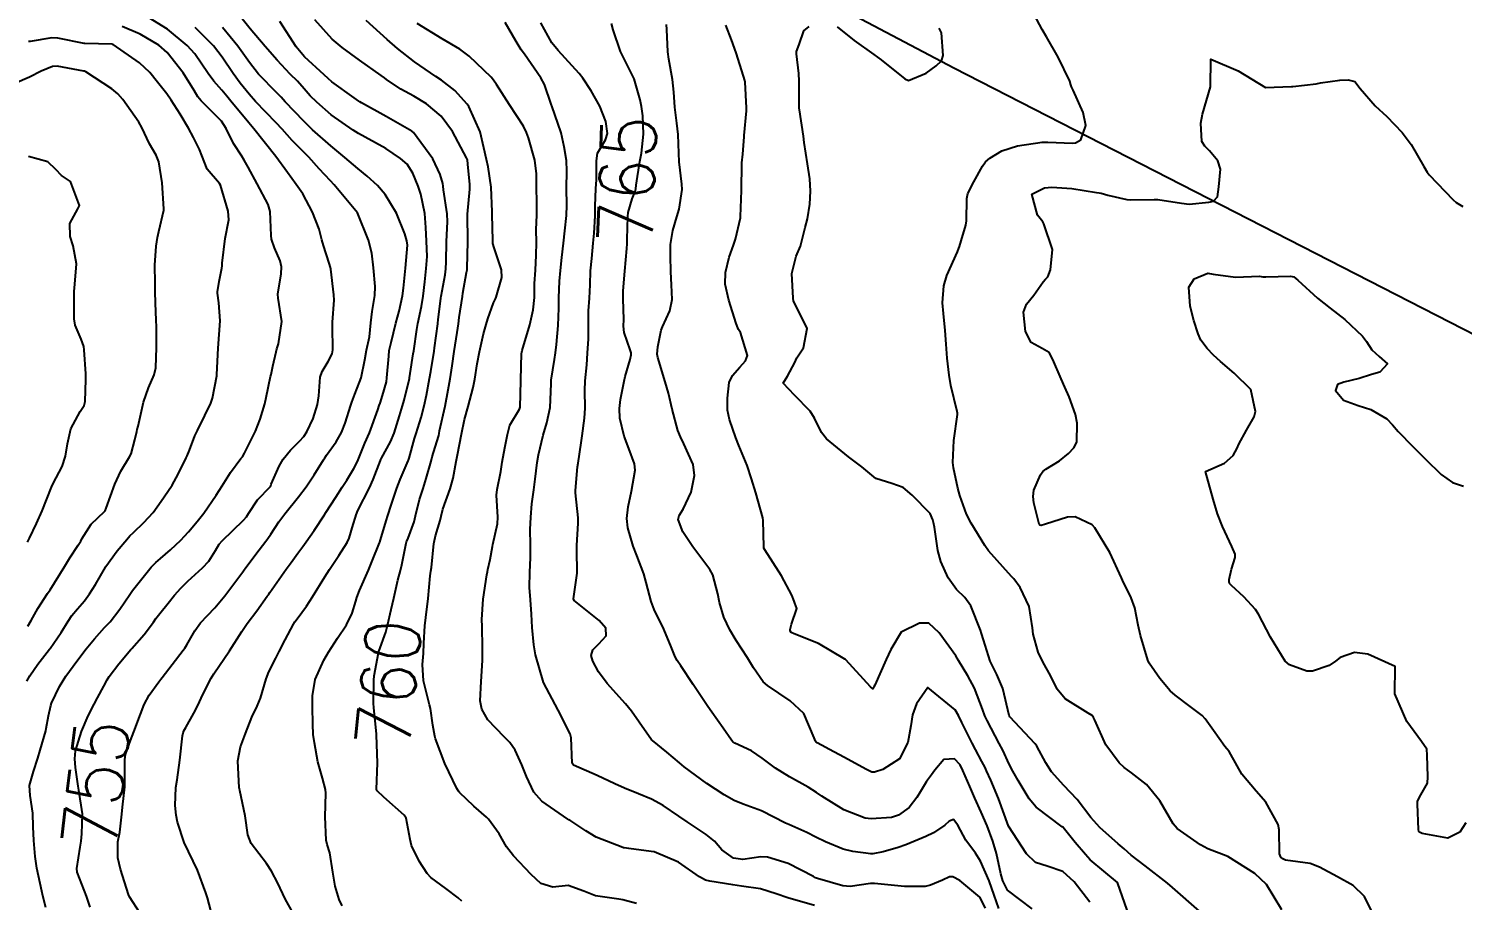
# Model space of a CAD drawing. Header units: metres. Extents: x 318500 to 325275, y 7408834 to 7428799.
# Drawn here: x 320006.4 to 320110.8, y 7411544.5 to 7411608 of the extents above; entities that cross this region are included whole.
import ezdxf
from ezdxf.enums import TextEntityAlignment as Align

# ---------------------------------------------------------------- set-up
doc = ezdxf.new("R2010")
doc.units = ezdxf.units.M
doc.header["$MEASUREMENT"] = 0
for name, color, linetype in [('Cotas', 45, 'Continuous'), ('Curvas de Nivel 1m', 11, 'Continuous'), ('Curvas de Nivel 5m', 15, 'Continuous'), ('Vias Secundárias', 230, 'Continuous')]:
    doc.layers.add(name, color=color, linetype=linetype)
doc.styles.add('Style-STANDARD', font='STANDARD.shx')

msp = doc.modelspace()

# ---------------------------------------------------------------- linework, layer by layer
at = {"layer": 'Curvas de Nivel 1m', "flags": 128}
for points, elevation in [([(320007.62, 7411543.99), (320007.38, 7411544.86), (320007.31, 7411545.19), (320006.95, 7411546.87), (320006.83, 7411547.71), (320006.73, 7411548.87), (320006.69, 7411549.87), (320006.66, 7411550.87), (320006.46, 7411552.15), (320006.42, 7411552.87), (320006.71, 7411553.91), (320007.03, 7411554.87), (320007.2, 7411555.44), (320007.6, 7411556.86), (320007.64, 7411557.02), (320007.81, 7411557.94), (320007.97, 7411558.71), (320008.01, 7411558.86), (320008.61, 7411560.08), (320009.07, 7411560.84), (320009.86, 7411561.92), (320010.55, 7411562.82), (320011.15, 7411563.55), (320011.89, 7411564.37), (320012.11, 7411564.6), (320012.29, 7411564.8), (320013, 7411565.71), (320013.72, 7411566.78), (320013.93, 7411567.08), (320015.28, 7411568.76), (320015.61, 7411569.1), (320015.96, 7411569.39), (320016.69, 7411570.02), (320017.43, 7411570.74), (320017.7, 7411571.02), (320017.99, 7411571.33), (320018.63, 7411572.09), (320019.12, 7411572.71), (320020.02, 7411574.02), (320020.45, 7411574.69), (320021.06, 7411575.67), (320021.82, 7411576.67), (320021.92, 7411576.81), (320022.07, 7411577.07), (320022.61, 7411578.14), (320022.87, 7411578.66), (320023.22, 7411579.53), (320023.55, 7411580.66), (320023.65, 7411581.12), (320023.98, 7411582.65), (320024.01, 7411582.78), (320024.15, 7411583.4), (320024.38, 7411584.44), (320024.44, 7411584.65), (320024.56, 7411585.03), (320024.79, 7411586.64), (320024.52, 7411588.34), (320024.5, 7411588.65), (320024.75, 7411590.13), (320024.78, 7411590.64), (320024.67, 7411591.06), (320024.26, 7411592.02), (320024.05, 7411592.65), (320024.01, 7411592.92), (320023.95, 7411594.65), (320023.79, 7411595.17), (320023.01, 7411596.66), (320022.34, 7411597.87), (320022.06, 7411598.39), (320021.88, 7411598.68), (320021.28, 7411599.6), (320020.74, 7411600.69), (320020.39, 7411601.22), (320018.93, 7411602.72), (320018.69, 7411603.01), (320018.42, 7411603.46), (320017.62, 7411604.74), (320016.45, 7411606.23), (320015.85, 7411606.76), (320014.47, 7411607.56), (320013.17, 7411608.11)], 754), ([(320014.46, 7411543.61), (320013.71, 7411544.78), (320013.63, 7411544.94), (320013.05, 7411546.79), (320012.84, 7411547.62), (320012.85, 7411548.79), (320013, 7411549.48), (320013.15, 7411550.79), (320013.2, 7411551.31), (320013.35, 7411552.78), (320013.37, 7411553.16), (320013.35, 7411554.78), (320013.42, 7411555.14), (320013.78, 7411556.15), (320014.02, 7411556.78), (320014.5, 7411558.08), (320014.77, 7411558.77), (320015.14, 7411559.45), (320015.85, 7411560.43), (320015.98, 7411560.61), (320016.08, 7411560.75), (320016.81, 7411561.68), (320017.62, 7411562.72), (320017.73, 7411562.87), (320017.88, 7411563.11), (320018.47, 7411564.14), (320018.88, 7411564.71), (320019.38, 7411565.24), (320019.92, 7411565.81), (320020.64, 7411566.69), (320021.95, 7411568.42), (320022.05, 7411568.57), (320022.13, 7411568.67), (320022.91, 7411569.72), (320023.64, 7411570.65), (320023.78, 7411570.85), (320023.99, 7411571.17), (320024.58, 7411572.07), (320025.01, 7411572.64), (320026.02, 7411573.88), (320026.58, 7411574.61), (320027.16, 7411575.49), (320027.83, 7411576.59), (320027.92, 7411576.73), (320028.06, 7411576.92), (320028.76, 7411577.9), (320029.15, 7411578.58), (320029.42, 7411579.25), (320029.82, 7411580.57), (320029.89, 7411580.79), (320030.12, 7411581.35), (320030.46, 7411582.24), (320030.57, 7411582.56), (320030.85, 7411583.87), (320030.97, 7411584.56), (320031.17, 7411585.54), (320031.29, 7411586.55), (320031.38, 7411587.37), (320031.56, 7411588.55), (320031.59, 7411589.19), (320031.48, 7411590.55), (320031.34, 7411591.63), (320031.1, 7411592.56), (320030.3, 7411594.57), (320028.61, 7411596.59), (320028.33, 7411596.89), (320027.51, 7411597.77), (320026.77, 7411598.61), (320026.36, 7411599.03), (320025.55, 7411599.82), (320024.82, 7411600.64), (320024.39, 7411601.12), (320022.89, 7411602.67), (320022.42, 7411603.2), (320021.75, 7411604), (320021.24, 7411604.69), (320020.45, 7411605.89), (320019.81, 7411606.71), (320018.48, 7411608.04)], 756), ([(320019.62, 7411543.79), (320019.38, 7411544.7), (320019.27, 7411545.07), (320018.65, 7411546.71), (320017.69, 7411548.72), (320017.2, 7411550.22), (320017.1, 7411550.73), (320017.02, 7411551.43), (320017.07, 7411552.73), (320017.17, 7411553.3), (320017.37, 7411554.73), (320017.56, 7411556.5), (320017.61, 7411556.72), (320017.66, 7411556.85), (320017.8, 7411557.1), (320018.39, 7411558.14), (320018.67, 7411558.71), (320019.05, 7411559.49), (320019.66, 7411560.7), (320019.73, 7411560.82), (320019.85, 7411561), (320020.99, 7411562.68), (320021.89, 7411564.08), (320022.12, 7411564.44), (320022.27, 7411564.66), (320022.97, 7411565.6), (320023.74, 7411566.65), (320023.82, 7411566.76), (320023.93, 7411566.93), (320025.11, 7411568.63), (320025.47, 7411569.12), (320025.97, 7411569.8), (320026.32, 7411570.27), (320026.58, 7411570.61), (320027.16, 7411571.43), (320027.91, 7411572.59), (320028.01, 7411572.75), (320028.74, 7411573.87), (320029.19, 7411574.58), (320029.52, 7411575.1), (320030.05, 7411575.94), (320030.27, 7411576.36), (320030.35, 7411576.57), (320030.84, 7411577.79), (320031.17, 7411578.55), (320031.79, 7411580.23), (320031.89, 7411580.54), (320031.95, 7411580.71), (320032.12, 7411581.26), (320032.41, 7411582.26), (320032.45, 7411582.54), (320032.58, 7411584.12), (320032.62, 7411584.53), (320032.76, 7411585.11), (320033.11, 7411586.53), (320033.33, 7411587.4), (320033.58, 7411588.52), (320033.66, 7411589.08), (320033.81, 7411590.52), (320033.95, 7411592.2), (320033.91, 7411592.52), (320033.75, 7411593.04), (320033.15, 7411594.53), (320032.32, 7411595.9), (320031.76, 7411596.55), (320031, 7411597.23), (320030.34, 7411597.78), (320029.39, 7411598.58), (320028.36, 7411599.43), (320027.02, 7411600.61), (320026.39, 7411601.23), (320025.05, 7411602.64), (320024.74, 7411602.97), (320024.42, 7411603.29), (320023.1, 7411604.66), (320022.44, 7411605.5), (320021.6, 7411606.68), (320020.48, 7411608.05)], 757), ([(320025.62, 7411543.59), (320025.04, 7411544.63), (320024.5, 7411545.78), (320024.05, 7411546.64), (320023.67, 7411547.19), (320022.56, 7411548.66), (320022.32, 7411549.28), (320022.12, 7411550.66), (320021.74, 7411552.51), (320021.71, 7411552.67), (320021.69, 7411552.72), (320021.59, 7411554.67), (320021.78, 7411555.69), (320022.15, 7411556.66), (320022.62, 7411557.85), (320022.99, 7411558.65), (320023.24, 7411559.24), (320023.65, 7411560.64), (320023.86, 7411561.15), (320024.35, 7411562.15), (320024.6, 7411562.63), (320025.04, 7411563.47), (320025.65, 7411564.62), (320025.74, 7411564.78), (320025.91, 7411565), (320026.59, 7411565.94), (320027.04, 7411566.6), (320027.94, 7411568.06), (320028.27, 7411568.59), (320028.94, 7411569.61), (320029.55, 7411570.57), (320029.69, 7411570.87), (320030, 7411571.88), (320030.15, 7411572.42), (320030.2, 7411572.57), (320030.34, 7411572.89), (320031.18, 7411574.55), (320031.45, 7411575.14), (320031.98, 7411576.54), (320032, 7411576.6), (320032.06, 7411576.7), (320032.72, 7411577.89), (320032.97, 7411578.53), (320033.37, 7411579.79), (320033.59, 7411580.52), (320033.7, 7411580.93), (320034.09, 7411582.51), (320034.1, 7411582.56), (320034.15, 7411582.87), (320034.37, 7411584.3), (320034.4, 7411584.51), (320034.63, 7411586.06), (320034.71, 7411586.5), (320034.97, 7411587.74), (320035.08, 7411588.5), (320035.2, 7411589.54), (320035.31, 7411590.5), (320035.37, 7411591.39), (320035.34, 7411592.5), (320035.29, 7411593.5), (320035.21, 7411594.5), (320034.91, 7411595.91), (320034.73, 7411596.51), (320034.34, 7411597.44), (320033.92, 7411598.09), (320033.45, 7411598.52), (320032.36, 7411599.23), (320030.86, 7411600.07), (320030.38, 7411600.34), (320029.99, 7411600.57), (320028.4, 7411601.7), (320027.34, 7411602.61), (320026.87, 7411603.07), (320026.42, 7411603.58), (320025.93, 7411604.13), (320025.41, 7411604.64), (320024.45, 7411605.66), (320023.59, 7411606.66), (320022.48, 7411607.95), (320021.91, 7411608.68)], 758), ([(320029.19, 7411544.13), (320028.98, 7411544.57), (320028.67, 7411545.55), (320028.52, 7411546.58), (320028.29, 7411547.97), (320028.09, 7411548.58), (320028.02, 7411548.91), (320027.96, 7411550.59), (320028.01, 7411552.31), (320027.98, 7411552.59), (320027.75, 7411553.41), (320027.42, 7411554.6), (320027.17, 7411555.98), (320027.09, 7411556.6), (320027.05, 7411557.35), (320027.04, 7411558.6), (320027.03, 7411559.4), (320027.22, 7411560.6), (320027.86, 7411562.01), (320028.2, 7411562.58), (320028.86, 7411563.6), (320029.51, 7411564.57), (320029.91, 7411565.42), (320030.18, 7411566.3), (320030.26, 7411566.56), (320030.45, 7411567.07), (320031.1, 7411568.55), (320031.36, 7411569.15), (320031.91, 7411570.54), (320031.93, 7411570.59), (320031.98, 7411570.77), (320032.4, 7411572.14), (320032.52, 7411572.53), (320032.75, 7411573.27), (320033.16, 7411574.52), (320033.41, 7411575.15), (320034, 7411576.51), (320034.02, 7411576.55), (320034.06, 7411576.71), (320034.45, 7411578.14), (320034.57, 7411578.51), (320034.94, 7411579.66), (320035.16, 7411580.5), (320035.33, 7411581.29), (320035.56, 7411582.5), (320035.65, 7411583), (320035.88, 7411584.49), (320035.92, 7411584.74), (320036.16, 7411586.49), (320036.16, 7411586.52), (320036.19, 7411586.76), (320036.37, 7411588.34), (320036.39, 7411588.49), (320036.68, 7411590.05), (320036.74, 7411590.48), (320036.76, 7411590.99), (320036.78, 7411592.48), (320036.86, 7411593.91), (320036.84, 7411594.48), (320036.58, 7411596.23), (320036.55, 7411596.49), (320036.53, 7411596.69), (320036.34, 7411597.34), (320035.8, 7411598.5), (320034.38, 7411600.4), (320034.26, 7411600.51), (320032.4, 7411601.58), (320030.6, 7411602.57), (320030.48, 7411602.64), (320030.41, 7411602.69), (320030.07, 7411602.92), (320028.43, 7411604.1), (320028.16, 7411604.33), (320027.89, 7411604.6), (320026.45, 7411605.92), (320025.83, 7411606.63), (320024.65, 7411608.48)], 759), ([(320050.62, 7411544.29), (320049.63, 7411544.55), (320049.34, 7411544.6), (320047.64, 7411544.85), (320046.8, 7411545.18), (320045.65, 7411545.59), (320044.53, 7411545.48), (320043.65, 7411545.75), (320042.95, 7411546.39), (320041.68, 7411547.75), (320041.17, 7411548.41), (320040.63, 7411549.35), (320039.86, 7411550.43), (320039.71, 7411550.57), (320038.78, 7411551.38), (320037.74, 7411552.37), (320037.66, 7411552.46), (320037.54, 7411552.66), (320036.67, 7411554.47), (320035.98, 7411556.28), (320035.94, 7411556.48), (320035.8, 7411557.26), (320035.63, 7411558.48), (320035.56, 7411558.75), (320035.11, 7411560.49), (320035.05, 7411561.68), (320035.11, 7411562.49), (320035.14, 7411563.23), (320035.22, 7411564.49), (320035.29, 7411565.11), (320035.45, 7411566.49), (320035.61, 7411568.15), (320035.66, 7411568.49), (320035.7, 7411568.75), (320035.87, 7411570.49), (320035.89, 7411570.59), (320035.99, 7411571.05), (320036.33, 7411572.16), (320036.4, 7411572.48), (320036.52, 7411572.98), (320037.06, 7411574.47), (320037.28, 7411575.24), (320037.5, 7411576.47), (320037.59, 7411576.94), (320037.89, 7411578.46), (320038.1, 7411579.51), (320038.36, 7411580.46), (320038.74, 7411581.84), (320038.86, 7411582.45), (320039.03, 7411583.57), (320039.19, 7411584.44), (320039.49, 7411585.75), (320039.67, 7411586.44), (320039.79, 7411586.84), (320040.21, 7411588.01), (320040.35, 7411588.3), (320040.41, 7411588.43), (320040.82, 7411589.84), (320040.79, 7411590.42), (320040.27, 7411592), (320040.17, 7411592.33), (320040.16, 7411592.43), (320040.16, 7411592.55), (320040.11, 7411594.43), (320040.11, 7411594.62), (320040.05, 7411596.43), (320039.82, 7411597.91), (320039.7, 7411598.44), (320039.52, 7411599.28), (320039.23, 7411600.45), (320038.41, 7411602.3), (320038.3, 7411602.46), (320037.4, 7411603.45), (320036.43, 7411604.22), (320036.01, 7411604.49), (320034.45, 7411605.56), (320033.21, 7411606.53), (320032.47, 7411607.17), (320030.93, 7411608.56)], 761), ([(320063.6, 7411544.14), (320061.64, 7411544.7), (320060.8, 7411544.99), (320059.65, 7411545.36), (320058.27, 7411545.56), (320057.65, 7411545.64), (320055.96, 7411545.91), (320055.66, 7411545.99), (320055.21, 7411546.22), (320053.68, 7411547.31), (320051.92, 7411548.04), (320051.69, 7411548.08), (320050.08, 7411548.29), (320049.73, 7411548.34), (320049.69, 7411548.35), (320049.63, 7411548.37), (320047.7, 7411549.13), (320046.94, 7411549.57), (320045.77, 7411550.35), (320045.71, 7411550.38), (320045.63, 7411550.44), (320043.73, 7411551.75), (320043.15, 7411552.39), (320042.61, 7411553.54), (320042.28, 7411554.39), (320041.78, 7411555.46), (320041.4, 7411556.02), (320041, 7411556.41), (320039.81, 7411557.66), (320039.36, 7411558.44), (320039.24, 7411559.03), (320039.31, 7411560.44), (320039.4, 7411561.97), (320039.42, 7411562.44), (320039.42, 7411562.89), (320039.38, 7411564.44), (320039.37, 7411564.97), (320039.46, 7411566.44), (320039.73, 7411568.22), (320039.77, 7411568.43), (320039.79, 7411568.59), (320039.96, 7411569.33), (320040.13, 7411570.28), (320040.16, 7411570.43), (320040.51, 7411571.92), (320040.53, 7411572.42), (320040.44, 7411574.01), (320040.48, 7411574.43), (320040.74, 7411575.73), (320040.85, 7411576.42), (320041.04, 7411577.45), (320041.23, 7411578.42), (320041.41, 7411579.1), (320042.11, 7411580.26), (320042.15, 7411580.41), (320042.21, 7411582.34), (320042.21, 7411582.41), (320042.26, 7411584.32), (320042.27, 7411584.41), (320042.3, 7411584.54), (320042.85, 7411586.4), (320043.11, 7411587.5), (320043.19, 7411588.4), (320043.21, 7411589.42), (320043.27, 7411590.39), (320043.33, 7411591.47), (320043.34, 7411592.39), (320043.33, 7411593.34), (320043.36, 7411594.39), (320043.36, 7411595.35), (320043.35, 7411596.39), (320043.35, 7411597.4), (320043.22, 7411598.4), (320042.76, 7411600.02), (320042.62, 7411600.41), (320042.39, 7411600.87), (320041.37, 7411602.42), (320040.42, 7411603.9), (320040.22, 7411604.22), (320040.04, 7411604.44), (320038.45, 7411605.96), (320037.77, 7411606.47), (320036.47, 7411607.23), (320034.65, 7411608.34)], 762), ([(320076.05, 7411543.94), (320075.64, 7411544.74), (320074.17, 7411545.97), (320073.66, 7411546.23), (320073.43, 7411546.22), (320072.92, 7411545.99), (320072.03, 7411545.62), (320071.65, 7411545.53), (320070.15, 7411545.52), (320069.65, 7411545.57), (320067.96, 7411545.75), (320067.66, 7411545.74), (320066.18, 7411545.54), (320065.65, 7411545.57), (320063.81, 7411546.11), (320063.66, 7411546.17), (320063.52, 7411546.25), (320061.68, 7411547.2), (320060.17, 7411547.67), (320059.68, 7411547.69), (320058.36, 7411547.5), (320057.68, 7411547.6), (320056.84, 7411548.2), (320056.31, 7411548.82), (320055.7, 7411549.32), (320054.31, 7411550.23), (320053.72, 7411550.65), (320052.56, 7411551.42), (320051.73, 7411551.89), (320050.78, 7411552.28), (320049.75, 7411552.68), (320049.06, 7411552.99), (320047.76, 7411553.61), (320046.05, 7411554.35), (320045.93, 7411554.5), (320045.87, 7411556.35), (320045.79, 7411556.63), (320044.92, 7411558.36), (320043.85, 7411560.38), (320043.27, 7411562.39), (320043.15, 7411563.12), (320043.04, 7411564.39), (320042.97, 7411565.34), (320042.9, 7411566.39), (320042.83, 7411567.28), (320042.85, 7411568.4), (320042.91, 7411569.45), (320042.91, 7411570.4), (320042.89, 7411571.5), (320042.92, 7411572.4), (320043, 7411573.38), (320043.15, 7411574.39), (320043.25, 7411575.18), (320043.4, 7411576.39), (320043.5, 7411576.95), (320043.84, 7411578.38), (320044.1, 7411579.27), (320044.34, 7411580.38), (320044.4, 7411582.11), (320044.42, 7411582.38), (320044.66, 7411583.88), (320044.72, 7411584.37), (320044.79, 7411584.98), (320044.92, 7411586.37), (320044.97, 7411587.61), (320044.97, 7411588.37), (320045.02, 7411589.58), (320045.09, 7411590.37), (320045.2, 7411591.3), (320045.3, 7411592.36), (320045.4, 7411593.25), (320045.53, 7411594.36), (320045.55, 7411595.12), (320045.53, 7411596.36), (320045.56, 7411597.58), (320045.54, 7411598.36), (320045.37, 7411599.36), (320045.13, 7411600.37), (320044.45, 7411602.34), (320044.44, 7411602.38), (320044.43, 7411602.4), (320044.41, 7411602.46), (320043.93, 7411603.89), (320043.67, 7411604.39), (320042.46, 7411606.1), (320042.23, 7411606.41), (320041.86, 7411607.03), (320041.06, 7411608.42)], 763), ([(320077.02, 7411543.93), (320076.68, 7411544.9), (320076.31, 7411545.94), (320075.68, 7411547.38), (320075.31, 7411547.96), (320074.62, 7411548.89), (320074.02, 7411549.98), (320073.72, 7411550.41), (320073.41, 7411550.29), (320073.08, 7411549.99), (320072.26, 7411549.44), (320071.7, 7411549.16), (320070.24, 7411548.57), (320069.69, 7411548.36), (320068.58, 7411548.05), (320067.85, 7411547.9), (320067.69, 7411547.9), (320066.39, 7411548.07), (320065.69, 7411548.24), (320064.38, 7411548.78), (320063.7, 7411549.13), (320063.04, 7411549.46), (320061.71, 7411550.03), (320061.47, 7411550.14), (320059.72, 7411551.03), (320058.39, 7411551.52), (320057.73, 7411551.78), (320057, 7411552.2), (320055.75, 7411553.02), (320054.11, 7411554.24), (320053.77, 7411554.52), (320052.84, 7411555.31), (320051.79, 7411556.16), (320051.73, 7411556.21), (320051.66, 7411556.27), (320051.38, 7411556.69), (320050.27, 7411558.29), (320049.83, 7411558.83), (320048.48, 7411560.31), (320047.86, 7411561.16), (320047.45, 7411561.92), (320047.33, 7411562.33), (320047.44, 7411562.76), (320047.88, 7411563.2), (320048.42, 7411563.78), (320048.4, 7411564.32), (320047.91, 7411564.88), (320046.09, 7411566.35), (320046.04, 7411566.46), (320046.3, 7411568.34), (320046.27, 7411570.05), (320046.28, 7411570.35), (320046.39, 7411571.96), (320046.37, 7411572.35), (320046.18, 7411574.19), (320046.18, 7411574.35), (320046.33, 7411576.07), (320046.37, 7411576.35), (320046.6, 7411577.83), (320046.66, 7411578.34), (320046.84, 7411579.61), (320046.89, 7411580.34), (320046.86, 7411581.62), (320046.89, 7411582.34), (320047.01, 7411583.49), (320047.07, 7411584.34), (320047.12, 7411585.4), (320047.12, 7411586.34), (320047.13, 7411587.42), (320047.21, 7411588.34), (320047.25, 7411589.32), (320047.27, 7411590.34), (320047.37, 7411591.23), (320047.48, 7411592.34), (320047.55, 7411593.07), (320047.61, 7411594.34), (320047.61, 7411595.04), (320047.66, 7411596.34), (320047.71, 7411596.97), (320047.72, 7411598.34), (320047.79, 7411598.9), (320048.37, 7411599.88), (320048.51, 7411600.33), (320048.39, 7411601.21), (320047.95, 7411602.33), (320047.33, 7411603.43), (320046.73, 7411604.35), (320046.44, 7411604.71), (320044.91, 7411606.37), (320044.47, 7411606.93), (320043.65, 7411608.39)], 764), ([(320083.64, 7411544.38), (320082.51, 7411545.86), (320081.67, 7411546.63), (320080.54, 7411547.02), (320079.68, 7411547.28), (320079.02, 7411547.91), (320077.71, 7411549.92), (320077, 7411551.93), (320076.43, 7411553.27), (320076.13, 7411553.94), (320076.01, 7411554.18), (320075.78, 7411554.62), (320075.31, 7411555.49), (320075.07, 7411555.96), (320074.33, 7411557.46), (320074.09, 7411557.98), (320073.83, 7411558.39), (320071.85, 7411560), (320071.01, 7411558.83), (320070.72, 7411558.02), (320070.6, 7411557.22), (320070.39, 7411556.02), (320069.78, 7411554.81), (320068.57, 7411554.05), (320067.97, 7411553.86), (320067.77, 7411553.86), (320067.34, 7411554.06), (320065.78, 7411554.92), (320065.01, 7411555.32), (320063.79, 7411555.99), (320063.72, 7411556.04), (320063.66, 7411556.11), (320063.56, 7411556.34), (320062.81, 7411558.13), (320061.83, 7411559.03), (320060.16, 7411560.16), (320059.85, 7411560.43), (320059.14, 7411561.45), (320058.7, 7411562.18), (320057.89, 7411563.44), (320057.43, 7411564.2), (320056.98, 7411565.13), (320056.66, 7411566.21), (320056.56, 7411566.83), (320056.18, 7411568.22), (320055.96, 7411568.6), (320054.73, 7411570.24), (320054, 7411571.35), (320053.66, 7411572.25), (320053.73, 7411572.53), (320054.02, 7411572.98), (320054.6, 7411574.24), (320054.86, 7411575.43), (320054.75, 7411576.24), (320054.08, 7411577.75), (320053.82, 7411578.25), (320053.63, 7411578.72), (320053.22, 7411580.26), (320052.95, 7411581.44), (320052.72, 7411582.26), (320052.17, 7411584.03), (320052.14, 7411584.27), (320052.18, 7411584.8), (320052.43, 7411586.02), (320052.53, 7411586.27), (320053.05, 7411587.42), (320053.23, 7411588.26), (320053.17, 7411589.32), (320053.12, 7411590.26), (320053.1, 7411591.43), (320053.11, 7411592.26), (320053.27, 7411593.28), (320053.56, 7411594.26), (320053.73, 7411594.83), (320053.96, 7411596.25), (320053.94, 7411596.65), (320053.73, 7411598.26), (320053.71, 7411598.91), (320053.67, 7411600.26), (320053.57, 7411601.08), (320053.43, 7411602.26), (320053.34, 7411603.34), (320053.24, 7411604.26), (320052.97, 7411605.74), (320052.91, 7411606.27), (320052.84, 7411607.91), (320052.81, 7411608.27)], 766), ([(320086.37, 7411543.81), (320085.66, 7411545.82), (320083.68, 7411547.48), (320083.32, 7411547.85), (320082.57, 7411548.73), (320081.71, 7411549.82), (320081.69, 7411549.85), (320081.64, 7411549.87), (320079.73, 7411551.29), (320079.22, 7411551.91), (320078.42, 7411553.25), (320078.04, 7411553.92), (320077.78, 7411554.44), (320077.3, 7411555.44), (320077.05, 7411555.93), (320076.16, 7411557.6), (320076, 7411557.95), (320075.83, 7411558.43), (320075.24, 7411559.96), (320074.75, 7411560.86), (320074.08, 7411561.98), (320073.88, 7411562.31), (320072.66, 7411563.99), (320071.91, 7411564.69), (320071.23, 7411564.69), (320069.9, 7411564.03), (320069.14, 7411562.78), (320068.8, 7411562.05), (320067.98, 7411560.18), (320067.92, 7411560.06), (320067.9, 7411560.01), (320067.85, 7411559.91), (320067.67, 7411560.06), (320065.87, 7411562.02), (320065.84, 7411562.05), (320065.79, 7411562.08), (320063.89, 7411563.22), (320062.12, 7411563.92), (320061.9, 7411564.01), (320061.83, 7411564.14), (320061.81, 7411564.23), (320061.91, 7411564.61), (320062.3, 7411565.76), (320062.17, 7411566.14), (320062.1, 7411566.3), (320061.94, 7411566.72), (320061.18, 7411568.15), (320059.98, 7411570.02), (320059.91, 7411570.16), (320059.89, 7411570.25), (320059.85, 7411572.17), (320059.82, 7411572.36), (320059.31, 7411574.18), (320059.01, 7411575.21), (320058.68, 7411576.18), (320058.08, 7411577.62), (320057.86, 7411578.19), (320057.41, 7411579.51), (320057.25, 7411580.2), (320057.25, 7411581.08), (320057.37, 7411582.2), (320057.62, 7411582.73), (320058.16, 7411583.32), (320058.56, 7411583.79), (320058.71, 7411584.18), (320058.19, 7411585.84), (320058.06, 7411586.06), (320058, 7411586.19), (320057.89, 7411586.5), (320057.35, 7411588.2), (320057.08, 7411589.37), (320057.11, 7411590.21), (320057.38, 7411591.32), (320057.68, 7411592.2), (320057.83, 7411592.64), (320058.19, 7411594.19), (320058.2, 7411594.29), (320058.27, 7411596.19), (320058.3, 7411598.14), (320058.31, 7411598.19), (320058.36, 7411598.84), (320058.47, 7411600.1), (320058.48, 7411600.19), (320058.63, 7411601.97), (320058.64, 7411602.19), (320058.54, 7411604.08), (320058.52, 7411604.19), (320058.43, 7411604.5), (320057.89, 7411606.2), (320057.54, 7411607.14), (320057.13, 7411608.21)], 767), ([(320091.63, 7411543.74), (320089.66, 7411545.46), (320089.31, 7411545.77), (320087.68, 7411547.03), (320086.66, 7411547.81), (320086.14, 7411548.26), (320085.7, 7411548.64), (320084.36, 7411549.83), (320083.72, 7411550.56), (320082.71, 7411551.86), (320081.75, 7411552.87), (320080.84, 7411553.88), (320080.43, 7411554.54), (320079.79, 7411555.73), (320079.66, 7411555.9), (320077.82, 7411557.87), (320077.79, 7411557.92), (320077.77, 7411557.97), (320077.3, 7411559.93), (320076.87, 7411560.95), (320076.39, 7411561.94), (320075.89, 7411563.47), (320075.75, 7411563.95), (320075.68, 7411564.18), (320074.97, 7411565.96), (320074.54, 7411566.57), (320073.94, 7411567.15), (320073.32, 7411567.99), (320072.79, 7411569.17), (320072.58, 7411569.99), (320072.32, 7411571.69), (320072.27, 7411572.01), (320072.22, 7411572.21), (320072.02, 7411572.68), (320070.71, 7411574.02), (320070.04, 7411574.56), (320069.22, 7411574.86), (320068.05, 7411575.22), (320067.03, 7411576.08), (320066.07, 7411576.79), (320064.46, 7411578.11), (320064.09, 7411578.57), (320063.59, 7411579.61), (320063.28, 7411580.12), (320062.13, 7411581.28), (320061.3, 7411582.15), (320061.62, 7411582.67), (320062.16, 7411583.67), (320062.3, 7411584.01), (320062.39, 7411584.14), (320062.78, 7411584.74), (320063.05, 7411586.13), (320062.22, 7411587.82), (320062.07, 7411588.14), (320062.03, 7411588.34), (320061.93, 7411590.14), (320062.26, 7411591.41), (320062.56, 7411592.14), (320062.92, 7411593.5), (320063.07, 7411594.13), (320063.25, 7411595.19), (320063.29, 7411596.13), (320063.24, 7411597.03), (320063.07, 7411598.13), (320062.84, 7411599.67), (320062.79, 7411600.13), (320062.49, 7411602.06), (320062.47, 7411602.14), (320062.47, 7411602.2), (320062.47, 7411604.14), (320062.44, 7411604.69), (320062.29, 7411606.14), (320062.29, 7411606.31), (320062.47, 7411606.81), (320062.82, 7411607.8), (320063.21, 7411608.13)], 768), ([(320065.25, 7411608.1), (320066.48, 7411607.11), (320067.92, 7411606.07), (320068.45, 7411605.69), (320070.16, 7411604.31), (320070.43, 7411604.2), (320071.72, 7411604.73), (320072.45, 7411605.25), (320072.83, 7411605.63), (320072.97, 7411606), (320072.84, 7411607.65), (320072.68, 7411608.01)], 768), ([(320097.63, 7411543.83), (320096.52, 7411545.67), (320095.67, 7411546.48), (320093.69, 7411547.71), (320092.23, 7411548.27), (320091.7, 7411548.55), (320090.01, 7411549.76), (320089.72, 7411550.1), (320088.75, 7411551.77), (320087.76, 7411552.96), (320086.68, 7411553.81), (320086.15, 7411554.19), (320085.78, 7411554.53), (320084.8, 7411555.83), (320084.02, 7411557.64), (320083.92, 7411557.84), (320083.82, 7411557.97), (320083.52, 7411558.15), (320081.84, 7411559.18), (320081.26, 7411559.88), (320080.81, 7411560.84), (320080.21, 7411561.89), (320079.88, 7411562.58), (320079.52, 7411563.9), (320079.46, 7411564.35), (320079.23, 7411565.91), (320078.57, 7411567.29), (320078.11, 7411567.92), (320077.95, 7411568.1), (320076.27, 7411569.95), (320075.99, 7411570.34), (320075, 7411571.97), (320074.67, 7411572.62), (320074.18, 7411573.98), (320074.04, 7411574.53), (320073.72, 7411575.99), (320073.67, 7411576.38), (320073.75, 7411577.99), (320074, 7411579.88), (320074, 7411579.98), (320073.98, 7411580.11), (320073.53, 7411581.99), (320073.4, 7411582.74), (320073.25, 7411583.99), (320073.17, 7411584.99), (320073.11, 7411586), (320072.98, 7411587.22), (320072.91, 7411588), (320073, 7411589.24), (320073.23, 7411590), (320074, 7411591.71), (320074.1, 7411591.98), (320074.14, 7411592.12), (320074.28, 7411592.51), (320074.62, 7411593.65), (320074.67, 7411593.97), (320074.69, 7411595.61), (320074.76, 7411595.97), (320075.19, 7411596.81), (320075.83, 7411597.96), (320076.04, 7411598.27), (320076.36, 7411598.54), (320077.24, 7411599.06), (320078.37, 7411599.44), (320080.17, 7411599.7), (320080.38, 7411599.7), (320080.58, 7411599.7), (320082.38, 7411599.63), (320082.59, 7411599.65), (320083, 7411599.86), (320083.35, 7411600.91), (320083.15, 7411601.86), (320082.43, 7411603.49), (320082.3, 7411603.74), (320082.26, 7411603.87), (320082.18, 7411604.13), (320081.33, 7411605.89), (320080.48, 7411607.37), (320080.18, 7411607.9), (320079.58, 7411609)], 769), ([(320006.23, 7411560.48), (320006.44, 7411560.87), (320007.02, 7411561.7), (320007.87, 7411562.8), (320007.92, 7411562.86), (320008.72, 7411564.02), (320009.24, 7411564.84), (320009.5, 7411565.24), (320009.91, 7411565.74), (320010.43, 7411566.32), (320010.8, 7411566.82), (320011.23, 7411567.52), (320011.95, 7411568.76), (320011.98, 7411568.81), (320012.8, 7411569.96), (320013.5, 7411570.79), (320013.73, 7411571.04), (320013.99, 7411571.3), (320014.75, 7411572.02), (320015.42, 7411572.76), (320016.02, 7411573.58), (320016.5, 7411574.27), (320016.81, 7411574.74), (320017.25, 7411575.53), (320017.84, 7411576.73), (320017.91, 7411576.88), (320018.07, 7411577.28), (320018.47, 7411578.33), (320018.65, 7411578.72), (320019.19, 7411579.81), (320019.62, 7411580.71), (320019.74, 7411581.08), (320020.06, 7411582.7), (320020.07, 7411582.78), (320020.17, 7411584.7), (320020.3, 7411586.7), (320020.21, 7411588.02), (320020.11, 7411588.7), (320020.11, 7411588.82), (320020.23, 7411589.56), (320020.43, 7411590.52), (320020.45, 7411590.7), (320020.46, 7411590.9), (320020.67, 7411592.69), (320020.94, 7411594.05), (320020.88, 7411594.69), (320020.33, 7411596.57), (320020.25, 7411596.7), (320019.36, 7411597.74), (320018.97, 7411598.72), (320018.8, 7411599.17), (320018.37, 7411600.03), (320018, 7411600.73), (320017.39, 7411601.75), (320016.74, 7411602.75), (320016.41, 7411603.22), (320015.74, 7411604.08), (320015.18, 7411604.77), (320014.44, 7411605.47), (320012.5, 7411606.81), (320012.46, 7411606.82), (320012.44, 7411606.83), (320010.46, 7411606.88), (320010.4, 7411606.89), (320008.47, 7411607.28), (320008.04, 7411607.3), (320006.46, 7411607.03), (320006.34, 7411607.02)], 753), ([(320006.3, 7411564.48), (320006.53, 7411564.88), (320007.02, 7411565.77), (320007.74, 7411566.86), (320007.93, 7411567.13), (320009, 7411568.84), (320009.36, 7411569.44), (320009.97, 7411570.38), (320010.15, 7411570.66), (320010.24, 7411570.83), (320010.91, 7411571.9), (320011.89, 7411572.81), (320011.94, 7411572.88), (320012.01, 7411573.07), (320012.63, 7411574.8), (320013.08, 7411575.75), (320013.71, 7411576.79), (320013.82, 7411577.03), (320014.08, 7411578.04), (320014.23, 7411578.64), (320014.27, 7411578.78), (320014.34, 7411579.03), (320014.72, 7411580.77), (320015.08, 7411581.81), (320015.5, 7411582.76), (320015.63, 7411583.28), (320015.66, 7411584.76), (320015.66, 7411586.23), (320015.65, 7411586.76), (320015.62, 7411587.34), (320015.57, 7411588.76), (320015.56, 7411589.43), (320015.55, 7411590.76), (320015.65, 7411592.14), (320015.74, 7411592.76), (320015.84, 7411593.2), (320016.2, 7411594.75), (320016.21, 7411594.84), (320016.07, 7411596.75), (320015.85, 7411598.26), (320015.64, 7411598.76), (320015.16, 7411599.57), (320014.6, 7411600.78), (320014.39, 7411601.16), (320013.21, 7411602.8), (320012.84, 7411603.23), (320012.42, 7411603.58), (320010.52, 7411604.83), (320010.43, 7411604.87), (320010.38, 7411604.88), (320008.44, 7411605.24), (320008.09, 7411605.21), (320007.27, 7411604.88), (320006.43, 7411604.44), (320005.34, 7411603.98)], 752), ([(320006.28, 7411570.58), (320006.43, 7411570.88), (320006.92, 7411571.95), (320007.35, 7411572.87), (320008.03, 7411574.58), (320008.15, 7411574.86), (320008.8, 7411576.1), (320009.04, 7411576.85), (320009.18, 7411577.74), (320009.43, 7411578.84), (320010.1, 7411580.09), (320010.39, 7411580.54), (320010.48, 7411580.83), (320010.52, 7411582.44), (320010.51, 7411582.83), (320010.41, 7411584.58), (320010.37, 7411584.83), (320010.18, 7411585.36), (320009.74, 7411586.39), (320009.66, 7411586.84), (320009.66, 7411587.38), (320009.66, 7411588.84), (320009.71, 7411589.36), (320009.83, 7411590.84), (320009.59, 7411592.16), (320009.38, 7411592.84), (320009.35, 7411593.78), (320009.94, 7411594.84), (320010.06, 7411595.08), (320009.4, 7411596.84), (320008.76, 7411597.28), (320008.34, 7411597.71), (320007.75, 7411598.27), (320006.35, 7411598.67)], 751), ([(320111.04, 7411550.16), (320110.6, 7411549.49), (320109.71, 7411549.04), (320107.84, 7411549.39), (320107.71, 7411549.45), (320107.67, 7411549.48), (320107.61, 7411549.52), (320107.57, 7411549.67), (320107.5, 7411551.52), (320107.52, 7411551.74), (320107.75, 7411552.2), (320108.23, 7411553.05), (320108.26, 7411553.52), (320108.22, 7411555.08), (320108.18, 7411555.52), (320107.8, 7411556.07), (320106.73, 7411557.54), (320105.85, 7411559.55), (320105.87, 7411561.55), (320103.88, 7411562.43), (320102.93, 7411562.55), (320101.88, 7411562.19), (320101.54, 7411561.94), (320101.07, 7411561.61), (320099.87, 7411561.2), (320099.44, 7411561.21), (320098.18, 7411561.66), (320097.87, 7411561.92), (320096.8, 7411563.67), (320095.93, 7411565.35), (320095.71, 7411565.68), (320094.85, 7411566.61), (320093.95, 7411567.43), (320093.81, 7411567.58), (320093.78, 7411567.71), (320093.79, 7411567.87), (320093.96, 7411568.62), (320094.22, 7411569.47), (320094.23, 7411569.71), (320093.99, 7411570.27), (320093.3, 7411571.72), (320092.95, 7411572.66), (320092.63, 7411573.73), (320092.06, 7411575.74), (320093.44, 7411576.34), (320094.08, 7411576.9), (320094.38, 7411577.42), (320094.5, 7411577.71), (320095.06, 7411578.74), (320095.61, 7411579.7), (320095.72, 7411580.09), (320095.36, 7411581.7), (320094.16, 7411582.9), (320093.16, 7411583.73), (320092.66, 7411584.21), (320092.18, 7411584.68), (320091.72, 7411585.28), (320091.54, 7411585.75), (320091.23, 7411586.73), (320090.95, 7411587.76), (320090.86, 7411589.14), (320091.24, 7411589.76), (320092.25, 7411590.16), (320092.62, 7411590.1), (320094.25, 7411589.88), (320096, 7411589.94), (320096.25, 7411589.91), (320096.45, 7411589.89), (320098.25, 7411589.95), (320098.5, 7411589.9), (320098.8, 7411589.65), (320100.23, 7411588.35), (320101.14, 7411587.62), (320102.21, 7411586.8), (320103.51, 7411585.59), (320103.8, 7411585.2), (320104.18, 7411584.58), (320104.72, 7411584.11), (320105.33, 7411583.56), (320104.77, 7411582.97), (320104.16, 7411582.78), (320103.25, 7411582.5), (320102.15, 7411582.24), (320101.69, 7411582.07), (320101.54, 7411581.62), (320102.13, 7411580.93), (320103.19, 7411580.53), (320104.12, 7411580.24), (320105.28, 7411579.56), (320105.69, 7411579.14), (320106.1, 7411578.64), (320107.18, 7411577.54), (320108.08, 7411576.64), (320109.24, 7411575.51), (320110.05, 7411574.92), (320110.87, 7411574.67)], 771)]:
    msp.add_lwpolyline(points, dxfattribs=dict(at, elevation=elevation))
at = {"layer": 'Curvas de Nivel 5m', "flags": 128}
for points, elevation in [([(320010.84, 7411544.03), (320010.56, 7411544.82), (320009.9, 7411546.58), (320009.87, 7411546.83), (320010.12, 7411548.38), (320010.18, 7411548.82), (320010.24, 7411549.37), (320010.29, 7411550.82), (320010.02, 7411552.54), (320009.97, 7411552.83), (320009.76, 7411554.18), (320009.71, 7411554.83), (320009.78, 7411555.41), (320010.2, 7411556.82), (320010.68, 7411557.94), (320011.12, 7411558.81), (320011.37, 7411559.26), (320011.84, 7411560.1), (320012.08, 7411560.57), (320012.22, 7411560.8), (320012.92, 7411561.73), (320013.8, 7411562.78), (320013.84, 7411562.82), (320013.87, 7411562.85), (320014.78, 7411563.88), (320015.45, 7411564.76), (320015.63, 7411565.03), (320015.91, 7411565.4), (320016.51, 7411566.15), (320016.99, 7411566.74), (320017.43, 7411567.24), (320017.94, 7411567.74), (320019.02, 7411568.71), (320019.47, 7411569.2), (320019.97, 7411569.99), (320020.24, 7411570.44), (320020.45, 7411570.69), (320021.23, 7411571.44), (320022, 7411572.18), (320022.23, 7411572.44), (320022.37, 7411572.67), (320023.02, 7411573.66), (320023.96, 7411574.65), (320023.99, 7411574.69), (320024.03, 7411574.8), (320024.59, 7411576.11), (320024.89, 7411576.64), (320025.42, 7411577.28), (320026.08, 7411577.93), (320026.41, 7411578.29), (320026.62, 7411578.61), (320027.08, 7411579.59), (320027.39, 7411580.6), (320027.48, 7411581.24), (320027.6, 7411582.6), (320027.73, 7411583.02), (320028.16, 7411583.73), (320028.46, 7411584.29), (320028.52, 7411584.59), (320028.49, 7411586.28), (320028.49, 7411586.59), (320028.6, 7411588.21), (320028.59, 7411588.59), (320028.36, 7411590.47), (320028.34, 7411590.59), (320028.25, 7411590.89), (320027.84, 7411592.18), (320027.72, 7411592.6), (320027.52, 7411593.36), (320027.04, 7411594.61), (320026.32, 7411595.94), (320025.85, 7411596.63), (320025.2, 7411597.5), (320024.35, 7411598.65), (320022.76, 7411600.67), (320022.39, 7411601.11), (320021.09, 7411602.69), (320020.78, 7411603.06), (320020.42, 7411603.48), (320019.84, 7411604.13), (320019.44, 7411604.71), (320018.45, 7411606.13), (320017.91, 7411606.74), (320016.48, 7411607.92), (320015.09, 7411608.77)], 755), ([(320037.9, 7411544.46), (320037.63, 7411544.71), (320036.73, 7411545.38), (320035.66, 7411546.19), (320035.38, 7411546.48), (320034.8, 7411547.37), (320034.25, 7411548.5), (320034.14, 7411548.95), (320033.85, 7411550.51), (320033.71, 7411550.73), (320032.23, 7411552.04), (320031.74, 7411552.48), (320031.71, 7411552.54), (320031.7, 7411552.58), (320031.77, 7411554.54), (320031.69, 7411556.54), (320031.68, 7411556.65), (320031.5, 7411558.54), (320031.48, 7411558.88), (320031.49, 7411560.54), (320031.53, 7411560.86), (320031.84, 7411562.54), (320031.85, 7411562.56), (320031.87, 7411562.62), (320032.38, 7411564.05), (320032.5, 7411564.53), (320032.75, 7411565.69), (320032.95, 7411566.52), (320033.24, 7411567.82), (320033.43, 7411568.52), (320033.54, 7411568.94), (320033.85, 7411570.51), (320033.88, 7411570.61), (320033.99, 7411570.88), (320034.43, 7411572.08), (320034.54, 7411572.5), (320034.83, 7411573.7), (320035.08, 7411574.5), (320035.32, 7411575.22), (320035.67, 7411576.49), (320035.75, 7411576.81), (320036.08, 7411577.89), (320036.22, 7411578.35), (320036.25, 7411578.49), (320036.29, 7411578.69), (320036.68, 7411580.48), (320036.92, 7411581.68), (320037.06, 7411582.48), (320037.2, 7411583.43), (320037.35, 7411584.47), (320037.57, 7411585.85), (320037.66, 7411586.47), (320037.72, 7411586.94), (320037.95, 7411588.46), (320037.98, 7411588.7), (320038.25, 7411590.21), (320038.29, 7411590.42), (320038.29, 7411590.46), (320038.29, 7411590.5), (320038.34, 7411592.46), (320038.32, 7411594.44), (320038.32, 7411594.46), (320038.5, 7411596.28), (320038.5, 7411596.46), (320038.48, 7411596.61), (320038.35, 7411598.09), (320038.31, 7411598.42), (320038.3, 7411598.46), (320038.25, 7411598.56), (320037.22, 7411600.48), (320036.4, 7411601.59), (320035.34, 7411602.5), (320034.42, 7411603.05), (320033.47, 7411603.57), (320032.43, 7411604.27), (320032.27, 7411604.39), (320032.04, 7411604.55), (320030.45, 7411605.67), (320029.18, 7411606.58), (320028.47, 7411607.21), (320027.19, 7411608.61)], 760), ([(320079.44, 7411543.9), (320077.65, 7411545.27), (320077.31, 7411545.93), (320077.15, 7411546.45), (320076.84, 7411547.93), (320076.59, 7411548.83), (320076.16, 7411549.94), (320075.72, 7411550.94), (320075.28, 7411551.96), (320074.91, 7411552.8), (320074.4, 7411553.97), (320074.19, 7411554.39), (320073.78, 7411554.81), (320073.01, 7411554.76), (320072.35, 7411553.99), (320072.11, 7411553.65), (320071.76, 7411553.18), (320071.3, 7411552.45), (320071.04, 7411552.01), (320070.48, 7411551.27), (320069.72, 7411550.71), (320069.2, 7411550.55), (320067.72, 7411550.45), (320067.28, 7411550.5), (320065.73, 7411551.1), (320064.12, 7411552.1), (320063.74, 7411552.37), (320063.12, 7411552.75), (320061.76, 7411553.52), (320060.75, 7411554.15), (320059.78, 7411554.88), (320059.01, 7411555.4), (320057.79, 7411555.97), (320057.65, 7411556.06), (320057.54, 7411556.19), (320056.95, 7411557.06), (320056.12, 7411558.22), (320055.83, 7411558.63), (320054.76, 7411560.23), (320053.86, 7411561.6), (320053.6, 7411561.98), (320053.44, 7411562.25), (320053.15, 7411562.98), (320052.62, 7411564.26), (320051.92, 7411565.68), (320051.69, 7411566.27), (320051.32, 7411567.66), (320051.15, 7411568.28), (320050.64, 7411569.62), (320050.39, 7411570.29), (320050, 7411571.63), (320049.92, 7411572.3), (320050.02, 7411573.15), (320050.27, 7411574.3), (320050.53, 7411575.82), (320050.48, 7411576.29), (320050.08, 7411577.41), (320049.74, 7411578.31), (320049.41, 7411579.62), (320049.38, 7411580.31), (320049.46, 7411580.97), (320049.72, 7411582.31), (320049.8, 7411582.65), (320050.16, 7411583.89), (320050.24, 7411584.22), (320050.25, 7411584.3), (320050.24, 7411584.37), (320050.17, 7411584.59), (320049.72, 7411585.84), (320049.68, 7411586.31), (320049.7, 7411586.8), (320049.65, 7411588.31), (320049.65, 7411588.89), (320049.78, 7411590.31), (320049.92, 7411591.96), (320049.94, 7411592.3), (320049.95, 7411592.63), (320049.99, 7411594.3), (320050.03, 7411594.58), (320050.32, 7411595.57), (320050.52, 7411596.11), (320050.57, 7411596.3), (320050.6, 7411596.57), (320050.88, 7411598.29), (320050.98, 7411598.91), (320051.13, 7411600.29), (320051.08, 7411601.61), (320050.99, 7411602.29), (320050.9, 7411602.78), (320050.46, 7411604.3), (320050.43, 7411604.36), (320049.47, 7411606.31), (320048.92, 7411607.88), (320048.81, 7411608.33)], 765), ([(320104.25, 7411543.57), (320103.65, 7411544.81), (320102.82, 7411545.59), (320101.67, 7411546.24), (320100.36, 7411546.94), (320099.68, 7411547.2), (320097.89, 7411547.45), (320097.69, 7411547.54), (320097.56, 7411547.66), (320097.45, 7411547.9), (320097.43, 7411549.66), (320097.35, 7411550.03), (320096.46, 7411551.67), (320095.75, 7411552.46), (320094.71, 7411553.7), (320094.38, 7411554.3), (320093.79, 7411555.35), (320093.62, 7411555.54), (320093.47, 7411555.71), (320092.66, 7411556.87), (320092.05, 7411557.74), (320091.82, 7411557.98), (320090.96, 7411558.63), (320089.85, 7411559.45), (320089.49, 7411559.77), (320088.74, 7411560.66), (320087.97, 7411561.79), (320087.87, 7411562), (320087.33, 7411563.8), (320087.17, 7411564.54), (320086.91, 7411565.81), (320086.66, 7411566.53), (320086.03, 7411567.82), (320085.95, 7411567.99), (320085.09, 7411569.83), (320084.01, 7411571.63), (320083.81, 7411571.84), (320082.58, 7411572.43), (320082.02, 7411572.4), (320080.42, 7411571.89), (320080.1, 7411571.8), (320080.01, 7411571.83), (320079.95, 7411571.9), (320079.57, 7411573.45), (320079.51, 7411573.91), (320079.57, 7411574.38), (320080.05, 7411575.5), (320080.22, 7411575.74), (320080.43, 7411575.89), (320081.43, 7411576.52), (320082.08, 7411577.05), (320082.49, 7411577.46), (320082.7, 7411577.86), (320082.73, 7411579.24), (320082.6, 7411579.87), (320082.13, 7411581.16), (320081.82, 7411581.87), (320081.55, 7411582.48), (320080.96, 7411583.89), (320080.67, 7411584.39), (320080.18, 7411584.69), (320079.38, 7411585.11), (320078.97, 7411585.92), (320078.82, 7411587.32), (320079.02, 7411587.92), (320079.57, 7411588.56), (320080.24, 7411589.54), (320080.41, 7411589.73), (320080.58, 7411589.9), (320080.78, 7411590.42), (320080.93, 7411591.89), (320080.3, 7411593.76), (320080.21, 7411593.9), (320079.84, 7411594.38), (320079.42, 7411595.91), (320080.33, 7411596.39), (320080.88, 7411596.43), (320082.33, 7411596.34), (320084.14, 7411596.04), (320084.33, 7411596.01), (320084.47, 7411595.98), (320084.95, 7411595.84), (320086.33, 7411595.52), (320086.64, 7411595.5), (320088.33, 7411595.54), (320088.59, 7411595.52), (320090.32, 7411595.25), (320090.89, 7411595.2), (320092.32, 7411595.34), (320092.66, 7411595.4), (320092.95, 7411595.73), (320093.05, 7411596.44), (320093.17, 7411597.73), (320092.97, 7411598.34), (320092.37, 7411599.06), (320092.03, 7411599.4), (320091.8, 7411599.75), (320091.74, 7411601.09), (320091.85, 7411601.75), (320092.43, 7411603.74), (320092.46, 7411605.74), (320094.45, 7411604.9), (320096.43, 7411603.69), (320098.34, 7411603.76), (320098.43, 7411603.76), (320100.12, 7411603.95), (320100.44, 7411604.01), (320101.86, 7411604.21), (320102.45, 7411604.25), (320102.95, 7411604.11), (320103.34, 7411603.6), (320104.42, 7411602.34), (320105.27, 7411601.57), (320106.39, 7411600.4), (320107.04, 7411599.54), (320107.96, 7411597.93), (320108.21, 7411597.53), (320108.36, 7411597.33), (320110.1, 7411595.5), (320110.33, 7411595.31), (320110.8, 7411595.01)], 770)]:
    msp.add_lwpolyline(points, dxfattribs=dict(at, elevation=elevation))
at = {"layer": 'Vias Secundárias'}
msp.add_lwpolyline([(320271.41, 7411916.69), (320239.7, 7411912.64), (320195.4, 7411911.26), (320178.62, 7411911.24), (320162.77, 7411908.62), (320132.2, 7411898.14), (320097.26, 7411881.71, 0.177713), (320089.61, 7411873.97, -0.002099), (320068.23, 7411827.58, -0.021878), (320043.34, 7411779.74, 0.044706), (320017.34, 7411723.66), (320009.23, 7411707.28), (319998.89, 7411667.44, 0.027471), (319996.49, 7411655.56, 0.288289), (320002.21, 7411642.67, 0.058317), (320014, 7411636.6), (320073.74, 7411605.1), (320120.6, 7411581.13), (320160.54, 7411559.16)], format="xyb", dxfattribs=at)

# ---------------------------------------------------------------- texts
at = {"layer": 'Cotas', "style": 'Style-STANDARD'}
for s, rotation, p in [('765', 88.0423, (320049.94, 7411596.96, 765)), ('760', 84.3877, (320032.56, 7411560.3, 760)), ('755', 83.3094, (320011.25, 7411553.02, 755))]:
    msp.add_text(s, height=4, rotation=rotation, dxfattribs=at).set_placement(p, align=Align.MIDDLE_CENTER)

doc.saveas('drawing.dxf')
